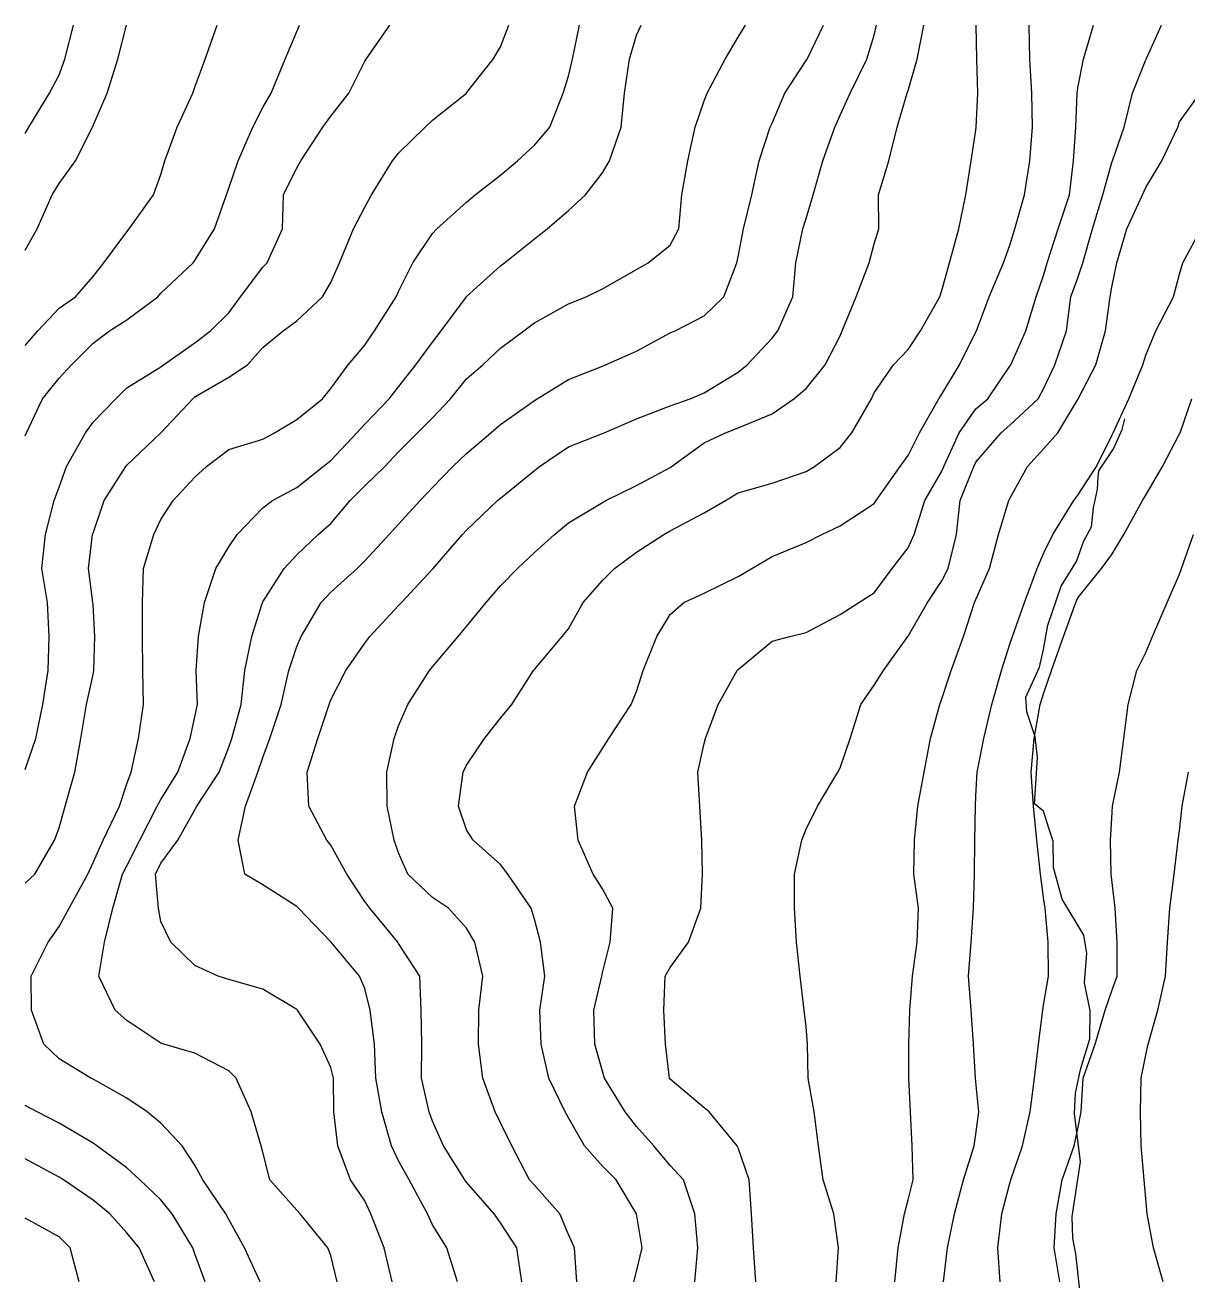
# Model space of a CAD drawing. Header units: metres. Extents: x 424700 to 426700, y 8434700 to 8436900.
# Drawn here: x 424700 to 425385, y 8436161 to 8436900 of the extents above; entities that cross this region are included whole.
import ezdxf

# ---------------------------------------------------------------- set-up
doc = ezdxf.new("R2010")
doc.units = ezdxf.units.M
for name, color, linetype in [('CATASTRO_BASE', 9, 'Continuous'), ('CURVAS_100M', 32, 'Continuous'), ('CURVAS_20M', 8, 'Continuous')]:
    doc.layers.add(name, color=color, linetype=linetype)

msp = doc.modelspace()

# ---------------------------------------------------------------- linework, layer by layer
at = {"layer": 'CATASTRO_BASE'}
msp.add_lwpolyline([(425321.61, 8436151.55), (425318.85, 8436176.54), (425317.01, 8436185.74), (425316.74, 8436198.46), (425321.5, 8436230.65), (425317.97, 8436259.01), (425318.58, 8436271.12), (425321.65, 8436285.07), (425327.17, 8436303), (425327.32, 8436319.56), (425323.95, 8436335.96), (425325.33, 8436353.44), (425323.49, 8436364.17), (425310.77, 8436385.32), (425305.71, 8436403.87), (425305.55, 8436419.51), (425302.95, 8436427.17), (425299.73, 8436437.14), (425294.52, 8436441.43), (425295.44, 8436456.15), (425296.36, 8436468.87), (425294.82, 8436480.98), (425289.92, 8436495.69), (425289.46, 8436504.28), (425297.43, 8436521.91), (425299.88, 8436532.33), (425302.33, 8436546.59), (425310.15, 8436569.58), (425319.2, 8436584.15), (425323.49, 8436596.41), (425328.09, 8436604.53), (425329.31, 8436615.72), (425331.61, 8436626.84), (425331.92, 8436633.89), (425332.38, 8436637.57), (425341.12, 8436650.44), (425346.18, 8436661.94), (425347.71, 8436668.07)], dxfattribs=at)
at = {"layer": 'CURVAS_100M'}
for points, elevation in [([(424700, 8436767.56), (424707.09, 8436780), (424716.01, 8436800), (424720, 8436806.69), (424729.62, 8436820), (424739.62, 8436840), (424740, 8436840.97), (424748.28, 8436860), (424754.67, 8436880), (424759.67, 8436900)], 3700), ([(424838.5, 8436160), (424829.21, 8436180), (424820, 8436196.74), (424818.23, 8436200), (424804.59, 8436220), (424800, 8436228.73), (424792.43, 8436240), (424780, 8436253.47), (424771.82, 8436260), (424760, 8436268.19), (424740, 8436279.36), (424738.77, 8436280), (424720, 8436291.31), (424710.95, 8436300), (424703.69, 8436320), (424703.63, 8436340), (424713.59, 8436360), (424720, 8436369.23), (424725.99, 8436380), (424736.98, 8436400), (424740, 8436407), (424745.94, 8436420), (424755.5, 8436440), (424760, 8436453.32), (424762.37, 8436460), (424766.84, 8436480), (424769.74, 8436500), (424769.37, 8436520), (424769.13, 8436540), (424769.06, 8436560), (424769.8, 8436580), (424775.8, 8436600), (424780, 8436608.82), (424787.13, 8436620), (424800, 8436633.74), (424806.88, 8436640), (424820, 8436650.16), (424840, 8436656.14), (424846.79, 8436660), (424860, 8436667.71), (424875.17, 8436680), (424880, 8436685.98), (424890.18, 8436700), (424900, 8436711.55), (424905.71, 8436720), (424918.48, 8436740), (424920, 8436743.21), (424928.39, 8436760), (424940, 8436777.38), (424942.5, 8436780), (424960, 8436795.72), (424965.1, 8436800), (424980, 8436811.64), (424990, 8436820), (425000, 8436829.28), (425009.02, 8436840), (425016.81, 8436860), (425020, 8436869.95), (425022.31, 8436880), (425026.56, 8436900)], 3600), ([(425024.96, 8436160), (425023.58, 8436180), (425020, 8436187.83), (425014.97, 8436200), (425000, 8436216.99), (424997.11, 8436220), (424986.68, 8436240), (424980, 8436253.64), (424976.83, 8436260), (424969.65, 8436280), (424967.13, 8436300), (424967.16, 8436320), (424969.54, 8436340), (424964.87, 8436360), (424960, 8436368.25), (424949.34, 8436380), (424940, 8436386.34), (424925.46, 8436400), (424920, 8436412.57), (424917.35, 8436420), (424913.33, 8436440), (424913.03, 8436460), (424917.33, 8436480), (424920, 8436487.36), (424925.43, 8436500), (424938.26, 8436520), (424940, 8436522.1), (424954.97, 8436540), (424960, 8436545.94), (424971.51, 8436560), (424980, 8436569.78), (424989.99, 8436580), (425000, 8436589.43), (425011.83, 8436600), (425020, 8436606.89), (425040, 8436618.88), (425042.04, 8436620), (425060, 8436628.91), (425080, 8436639.41), (425080.73, 8436640), (425100, 8436654.07), (425112.53, 8436660), (425120, 8436662.95), (425140, 8436671.19), (425152.83, 8436680), (425160, 8436686.03), (425171.14, 8436700), (425180, 8436717.11), (425181.27, 8436720), (425189.54, 8436740), (425197.03, 8436760), (425200, 8436771.3), (425202.74, 8436780), (425202.68, 8436800), (425208.68, 8436820), (425213.66, 8436840), (425219.6, 8436860), (425220, 8436861.44), (425225.47, 8436880), (425229.39, 8436900)], 3500), ([(425212.24, 8436160), (425214.22, 8436180), (425217.85, 8436200), (425220, 8436208.26), (425222.96, 8436220), (425222.42, 8436240), (425221.49, 8436260), (425220.48, 8436280), (425220.4, 8436300), (425221.15, 8436320), (425222.72, 8436340), (425225.44, 8436360), (425226.24, 8436380), (425223.4, 8436400), (425223.85, 8436420), (425225.73, 8436440), (425229.46, 8436460), (425233.29, 8436480), (425238.66, 8436500), (425240, 8436503.33), (425245.37, 8436520), (425252.61, 8436540), (425259.23, 8436560), (425260, 8436561.77), (425267.98, 8436580), (425273.27, 8436600), (425279.31, 8436620), (425280, 8436621.23), (425290.34, 8436640), (425300, 8436650.76), (425308.18, 8436660), (425320, 8436679.52), (425320.22, 8436680), (425330.56, 8436700), (425336.31, 8436720), (425339.01, 8436740), (425340, 8436745.65), (425342.98, 8436760), (425348.81, 8436780), (425358.07, 8436800), (425360, 8436804.32), (425369.53, 8436820), (425378.88, 8436840), (425380, 8436843.04), (425392.02, 8436860)], 3400)]:
    msp.add_lwpolyline(points, dxfattribs=dict(at, elevation=elevation))
at = {"layer": 'CURVAS_20M'}
for points, elevation in [([(424700, 8436394.68), (424705.7, 8436400), (424717.28, 8436420), (424720, 8436427.26), (424723.53, 8436440), (424729.34, 8436460), (424732.76, 8436480), (424736.07, 8436500), (424740, 8436517.68), (424740.48, 8436520), (424741, 8436540), (424740, 8436558.81), (424739.94, 8436560), (424737.32, 8436580), (424739.77, 8436600), (424740, 8436600.85), (424746.48, 8436620), (424759.32, 8436640), (424760, 8436640.85), (424780, 8436659.99), (424780.01, 8436660), (424798.77, 8436680), (424800, 8436681.05), (424820, 8436692.71), (424830.9, 8436700), (424840, 8436710.22), (424852.07, 8436720), (424860, 8436725.77), (424875.12, 8436740), (424880, 8436748.5), (424885.24, 8436760), (424893.5, 8436780), (424900, 8436792.75), (424904.05, 8436800), (424916.34, 8436820), (424920, 8436824.61), (424935.61, 8436840), (424940, 8436844.02), (424959.93, 8436860), (424960, 8436860.09), (424975.68, 8436880), (424980, 8436887.23), (424984.83, 8436900)], 3620), ([(424700, 8436461.7), (424706.31, 8436480), (424710.48, 8436500), (424713.57, 8436520), (424714.1, 8436540), (424713.13, 8436560), (424709.92, 8436580), (424712.02, 8436600), (424717.16, 8436620), (424720, 8436627.97), (424724.45, 8436640), (424735.51, 8436660), (424740, 8436666.16), (424753.48, 8436680), (424760, 8436686.36), (424780, 8436698.76), (424781.55, 8436700), (424800, 8436712.84), (424809.2, 8436720), (424820, 8436730.59), (424826.94, 8436740), (424840, 8436757.38), (424842.62, 8436760), (424851.68, 8436780), (424852.14, 8436800), (424860, 8436815.88), (424862.37, 8436820), (424875.27, 8436840), (424880, 8436846.31), (424890.73, 8436860), (424900, 8436878.84), (424900.81, 8436880), (424914.72, 8436900)], 3640), ([(424700, 8436658.2), (424700.73, 8436660), (424710.24, 8436680), (424720, 8436692.03), (424727.3, 8436700), (424740, 8436712.72), (424749.72, 8436720), (424760, 8436726.45), (424778.26, 8436740), (424780, 8436742.09), (424798.94, 8436760), (424800, 8436761.36), (424811.64, 8436780), (424818.56, 8436800), (424820, 8436803.91), (424825.46, 8436820), (424834.16, 8436840), (424840, 8436851.49), (424844.95, 8436860), (424853.2, 8436880), (424860, 8436896.25), (424861.67, 8436900)], 3660), ([(424700, 8436711.4), (424707.44, 8436720), (424720, 8436733.27), (424729.65, 8436740), (424740, 8436751.95), (424746.4, 8436760), (424760, 8436778.31), (424761.33, 8436780), (424775.69, 8436800), (424780, 8436812.05), (424782.2, 8436820), (424789.48, 8436840), (424798.74, 8436860), (424800, 8436863.47), (424805.99, 8436880), (424813.09, 8436900)], 3680), ([(424700, 8436836.2), (424702.27, 8436840), (424714.36, 8436860), (424720, 8436870.63), (424723.47, 8436880), (424728.48, 8436900)], 3720), ([(424883.86, 8436160), (424880, 8436175.58), (424878.28, 8436180), (424861.98, 8436200), (424860, 8436202.16), (424844.22, 8436220), (424840, 8436236.42), (424839.12, 8436240), (424833.19, 8436260), (424824.38, 8436280), (424820, 8436284.23), (424800, 8436294.7), (424781.73, 8436300), (424780, 8436300.49), (424760, 8436313.82), (424753.07, 8436320), (424743.35, 8436340), (424746.83, 8436360), (424751.72, 8436380), (424757.43, 8436400), (424760, 8436404.86), (424767.55, 8436420), (424777.85, 8436440), (424780, 8436444.03), (424790, 8436460), (424797.15, 8436480), (424800, 8436492.68), (424801.59, 8436500), (424800.65, 8436520), (424802.2, 8436540), (424805.59, 8436560), (424812.28, 8436580), (424820, 8436592.78), (424824.86, 8436600), (424840, 8436615.7), (424845.79, 8436620), (424860, 8436627.8), (424875.63, 8436640), (424880, 8436643.6), (424895.44, 8436660), (424900, 8436664.94), (424914.45, 8436680), (424920, 8436687.04), (424930.12, 8436700), (424940, 8436713.39), (424945.03, 8436720), (424959.87, 8436740), (424960, 8436740.16), (424980, 8436758.18), (424982.39, 8436760), (425000, 8436774.07), (425007.48, 8436780), (425020, 8436790.89), (425030.01, 8436800), (425040, 8436812.94), (425044.14, 8436820), (425051.04, 8436840), (425053.06, 8436860), (425056.06, 8436880), (425060, 8436894.11), (425062.84, 8436900)], 3580), ([(424916.23, 8436160), (424911.47, 8436180), (424903.69, 8436200), (424900, 8436207.69), (424891.69, 8436220), (424884.2, 8436240), (424881.75, 8436260), (424881.56, 8436280), (424880, 8436286.22), (424873.81, 8436300), (424860.36, 8436320), (424860, 8436320.37), (424840, 8436332.4), (424820, 8436338.09), (424813.69, 8436340), (424800, 8436346.25), (424785.91, 8436360), (424780, 8436372.17), (424778.55, 8436380), (424776.83, 8436400), (424780, 8436406.43), (424789.91, 8436420), (424800, 8436437.95), (424801.08, 8436440), (424814.22, 8436460), (424820, 8436474.85), (424821.84, 8436480), (424827.17, 8436500), (424829.41, 8436520), (424833.52, 8436540), (424839.84, 8436560), (424840, 8436560.31), (424852.48, 8436580), (424860, 8436588.03), (424872.62, 8436600), (424880, 8436606.48), (424891.49, 8436620), (424900, 8436628.75), (424911.77, 8436640), (424920, 8436648.71), (424931.15, 8436660), (424940, 8436668.79), (424950.62, 8436680), (424960, 8436691.73), (424969.53, 8436700), (424980, 8436709.78), (424993.68, 8436720), (425000, 8436724.71), (425020, 8436735.83), (425030.44, 8436740), (425040, 8436744.76), (425060, 8436756.12), (425067.04, 8436760), (425080, 8436770.44), (425085.02, 8436780), (425086.72, 8436800), (425090.4, 8436820), (425094.67, 8436840), (425100, 8436855.41), (425101.76, 8436860), (425112.32, 8436880), (425120, 8436892.94), (425124.32, 8436900)], 3560), ([(424954.61, 8436160), (424948.29, 8436180), (424940, 8436193.53), (424936.98, 8436200), (424926.19, 8436220), (424920, 8436231.3), (424915.83, 8436240), (424910.01, 8436260), (424906.66, 8436280), (424905.86, 8436300), (424903.26, 8436320), (424900, 8436332.8), (424896.93, 8436340), (424880.18, 8436360), (424880, 8436360.26), (424860.97, 8436380), (424860, 8436381.03), (424840, 8436393.67), (424829.34, 8436400), (424825.54, 8436420), (424829.85, 8436440), (424837.11, 8436460), (424840, 8436468.65), (424844.21, 8436480), (424850.72, 8436500), (424855.34, 8436520), (424860, 8436534.12), (424862.59, 8436540), (424874.4, 8436560), (424880, 8436566.11), (424895.54, 8436580), (424900, 8436584.57), (424914.39, 8436600), (424920, 8436606.11), (424932.75, 8436620), (424940, 8436627.66), (424952.01, 8436640), (424960, 8436647.79), (424974.2, 8436660), (424980, 8436664.79), (425000, 8436679.01), (425001.63, 8436680), (425020, 8436691.32), (425040, 8436699.24), (425041.89, 8436700), (425060, 8436708.05), (425080, 8436718.78), (425082.77, 8436720), (425100, 8436728.85), (425111.48, 8436740), (425119.11, 8436760), (425120, 8436763.64), (425123.09, 8436780), (425127.99, 8436800), (425132.42, 8436820), (425138.86, 8436840), (425140, 8436842.32), (425147.49, 8436860), (425160, 8436879.18), (425160.53, 8436880), (425170.26, 8436900)], 3540), ([(424992.47, 8436160), (424989.65, 8436180), (424980, 8436194.75), (424976.3, 8436200), (424960, 8436218.75), (424959.08, 8436220), (424946.47, 8436240), (424940, 8436254.52), (424937.95, 8436260), (424933.54, 8436280), (424933.66, 8436300), (424933.34, 8436320), (424932.41, 8436340), (424920, 8436359.25), (424919.47, 8436360), (424903.08, 8436380), (424900, 8436383.93), (424889.47, 8436400), (424880, 8436417.07), (424877.63, 8436420), (424867.19, 8436440), (424866.05, 8436460), (424872.36, 8436480), (424879.03, 8436500), (424880, 8436502.77), (424888.99, 8436520), (424900, 8436536.02), (424903.06, 8436540), (424920, 8436558.19), (424921.66, 8436560), (424940, 8436579.58), (424940.34, 8436580), (424957.58, 8436600), (424960, 8436602.66), (424978.28, 8436620), (424980, 8436621.53), (425000, 8436637.82), (425002.96, 8436640), (425020, 8436651.6), (425040, 8436659.58), (425040.98, 8436660), (425060, 8436668.24), (425080, 8436675.76), (425091.61, 8436680), (425100, 8436683.53), (425120, 8436695.68), (425125.24, 8436700), (425140, 8436715.72), (425143.24, 8436720), (425152.08, 8436740), (425153.96, 8436760), (425158, 8436780), (425160, 8436786.12), (425164.14, 8436800), (425169.91, 8436820), (425176.99, 8436840), (425180, 8436846.89), (425185.9, 8436860), (425195.74, 8436880), (425200, 8436894.09), (425201.47, 8436900)], 3520), ([(425058.5, 8436160), (425060, 8436166.11), (425063.42, 8436180), (425060.03, 8436200), (425060, 8436200.06), (425048.04, 8436220), (425040, 8436228.14), (425029.48, 8436240), (425020, 8436256.58), (425018.08, 8436260), (425008.44, 8436280), (425003.93, 8436300), (425003.06, 8436320), (425006.17, 8436340), (425003.48, 8436360), (425000, 8436373.61), (424998.15, 8436380), (424984.23, 8436400), (424980, 8436405.64), (424963.86, 8436420), (424960, 8436426.23), (424955.16, 8436440), (424957.99, 8436460), (424960, 8436464.24), (424970.51, 8436480), (424980, 8436491.8), (424986.7, 8436500), (424999.52, 8436520), (425000, 8436520.62), (425016.33, 8436540), (425020, 8436544.43), (425028.69, 8436560), (425040, 8436572.9), (425047.11, 8436580), (425060, 8436589.55), (425076.1, 8436600), (425080, 8436602.25), (425100, 8436612.78), (425112.46, 8436620), (425120, 8436624.56), (425140, 8436630.33), (425160, 8436637.17), (425164.97, 8436640), (425180, 8436651.34), (425186.94, 8436660), (425198.41, 8436680), (425200, 8436683.5), (425211.44, 8436700), (425220, 8436708.94), (425227.33, 8436720), (425238.75, 8436740), (425240, 8436743.72), (425244.45, 8436760), (425250.01, 8436780), (425254.14, 8436800), (425257.21, 8436820), (425260, 8436838.17), (425260.18, 8436840), (425261.19, 8436860), (425260.45, 8436880), (425260.11, 8436900)], 3480), ([(425094.51, 8436160), (425096.22, 8436180), (425094.4, 8436200), (425087.78, 8436220), (425080, 8436228.55), (425070.32, 8436240), (425060, 8436251.54), (425053.32, 8436260), (425041.22, 8436280), (425040, 8436284), (425035.59, 8436300), (425034.96, 8436320), (425039.68, 8436340), (425040, 8436341.95), (425044.51, 8436360), (425046.12, 8436380), (425040, 8436391.38), (425034.66, 8436400), (425025.8, 8436420), (425023.6, 8436440), (425031.25, 8436460), (425040, 8436474.08), (425043.84, 8436480), (425056.92, 8436500), (425060, 8436507.61), (425063.99, 8436520), (425072.07, 8436540), (425080, 8436552.95), (425088.03, 8436560), (425100, 8436565.51), (425120, 8436575.28), (425128.01, 8436580), (425140, 8436587.09), (425160, 8436595.33), (425169.32, 8436600), (425180, 8436605.12), (425200, 8436618.22), (425201.21, 8436620), (425215.39, 8436640), (425220, 8436646.53), (425226.74, 8436660), (425238.13, 8436680), (425240, 8436682.65), (425250.28, 8436700), (425260, 8436719.35), (425260.35, 8436720), (425267.85, 8436740), (425276.32, 8436760), (425280, 8436770.43), (425282.9, 8436780), (425288.71, 8436800), (425291.75, 8436820), (425293.32, 8436840), (425292.94, 8436860), (425291.85, 8436880), (425291.42, 8436900)], 3460), ([(425130.43, 8436160), (425128.99, 8436180), (425127.74, 8436200), (425126.39, 8436220), (425120, 8436238.82), (425119.37, 8436240), (425102.85, 8436260), (425100, 8436262.49), (425080, 8436279.33), (425079.44, 8436280), (425077.16, 8436300), (425076.1, 8436320), (425077.04, 8436340), (425080, 8436345.06), (425090.78, 8436360), (425097.91, 8436380), (425099.01, 8436400), (425098.52, 8436420), (425097.32, 8436440), (425096.21, 8436460), (425100, 8436476.94), (425100.76, 8436480), (425108.2, 8436500), (425119.42, 8436520), (425120, 8436520.6), (425140, 8436537.2), (425150.47, 8436540), (425160, 8436542.27), (425180, 8436552.91), (425190.95, 8436560), (425200, 8436565.69), (425210.68, 8436580), (425220, 8436592.19), (425223.63, 8436600), (425229.98, 8436620), (425240, 8436637.31), (425241.15, 8436640), (425250.21, 8436660), (425260, 8436674.05), (425266.98, 8436680), (425280, 8436699.11), (425280.49, 8436700), (425289.44, 8436720), (425295.56, 8436740), (425300, 8436753.14), (425302.02, 8436760), (425308.48, 8436780), (425315.03, 8436800), (425317.49, 8436820), (425318.82, 8436840), (425319.57, 8436860), (425320, 8436863.07), (425323.43, 8436880), (425329.24, 8436900)], 3440), ([(425177.63, 8436160), (425179.03, 8436180), (425176.22, 8436200), (425169.94, 8436220), (425167.28, 8436240), (425164.75, 8436260), (425161.17, 8436280), (425160.81, 8436300), (425160, 8436310.36), (425158.78, 8436320), (425156.39, 8436340), (425154.3, 8436360), (425153.22, 8436380), (425153.16, 8436400), (425157.47, 8436420), (425160, 8436426.46), (425166.69, 8436440), (425178.63, 8436460), (425180, 8436462.65), (425185.9, 8436480), (425192.2, 8436500), (425200, 8436511.41), (425205.6, 8436520), (425219.92, 8436540), (425220, 8436540.1), (425231.39, 8436560), (425240, 8436572.78), (425243.65, 8436580), (425248.51, 8436600), (425250.79, 8436620), (425258.71, 8436640), (425260, 8436642.55), (425274.91, 8436660), (425280, 8436664.4), (425296.58, 8436680), (425300, 8436686.27), (425306.48, 8436700), (425313.28, 8436720), (425316, 8436740), (425320, 8436751.25), (425323.02, 8436760), (425328.71, 8436780), (425334.77, 8436800), (425340, 8436819.1), (425340.36, 8436820), (425347.38, 8436840), (425352.14, 8436860), (425360, 8436879.47), (425360.23, 8436880), (425369.37, 8436900)], 3420), ([(425240.98, 8436160), (425243.26, 8436180), (425247.32, 8436200), (425252.73, 8436220), (425259, 8436240), (425260, 8436246.86), (425261.76, 8436260), (425260, 8436277.79), (425259.75, 8436280), (425258.61, 8436300), (425257.25, 8436320), (425255.69, 8436340), (425257.29, 8436360), (425258.61, 8436380), (425259.2, 8436400), (425259.33, 8436420), (425259.67, 8436440), (425260, 8436446.1), (425260.68, 8436460), (425264.71, 8436480), (425269.36, 8436500), (425275.09, 8436520), (425280, 8436535.53), (425281.55, 8436540), (425288.7, 8436560), (425296.14, 8436580), (425300, 8436589.23), (425305.36, 8436600), (425317.59, 8436620), (425320, 8436623.29), (425330.95, 8436640), (425340, 8436658.33), (425340.87, 8436660), (425350.12, 8436680), (425358.22, 8436700), (425360, 8436705.68), (425365.87, 8436720), (425376.32, 8436740), (425380, 8436753.27), (425381.93, 8436760), (425392.58, 8436780)], 3380), ([(425274.21, 8436160), (425272.83, 8436180), (425275.35, 8436200), (425280, 8436218.12), (425280.49, 8436220), (425287.43, 8436240), (425291.97, 8436260), (425294.59, 8436280), (425296.77, 8436300), (425299.45, 8436320), (425300, 8436324.07), (425302.8, 8436340), (425302.53, 8436360), (425300.79, 8436380), (425300, 8436384.9), (425298.08, 8436400), (425295.91, 8436420), (425293.99, 8436440), (425292.45, 8436460), (425294.4, 8436480), (425297.84, 8436500), (425300, 8436506.75), (425304.61, 8436520), (425311.51, 8436540), (425318.78, 8436560), (425320, 8436562.78), (425333.97, 8436580), (425340, 8436588.19), (425347.12, 8436600), (425358.19, 8436620), (425360, 8436623.3), (425369.96, 8436640), (425380, 8436659.34), (425380.24, 8436660), (425387.11, 8436680)], 3360), ([(425309.4, 8436160), (425306.13, 8436180), (425307.2, 8436200), (425310.81, 8436220), (425317.93, 8436240), (425320, 8436250.02), (425322.05, 8436260), (425323.13, 8436280), (425330.17, 8436300), (425336.08, 8436320), (425340, 8436331.33), (425343.22, 8436340), (425343.27, 8436360), (425341.95, 8436380), (425340, 8436396.78), (425339.56, 8436400), (425339.21, 8436420), (425340, 8436432.97), (425340.44, 8436440), (425344.54, 8436460), (425347.06, 8436480), (425349.74, 8436500), (425354.75, 8436520), (425360, 8436530.51), (425364, 8436540), (425372.55, 8436560), (425380, 8436576.74), (425381.02, 8436580), (425388.21, 8436600)], 3340), ([(425370.33, 8436160), (425364.63, 8436180), (425360.77, 8436200), (425360, 8436208.91), (425359.16, 8436220), (425357.42, 8436240), (425356.99, 8436260), (425357.28, 8436280), (425360, 8436293.72), (425361.5, 8436300), (425367.19, 8436320), (425371.69, 8436340), (425372.89, 8436360), (425374.29, 8436380), (425376.71, 8436400), (425379.13, 8436420), (425380, 8436425.58), (425381.55, 8436440), (425385.12, 8436460)], 3320), ([(424805.96, 8436160), (424800, 8436176.37), (424798.72, 8436180), (424786.64, 8436200), (424780, 8436208.3), (424767.65, 8436220), (424760, 8436227.2), (424742.32, 8436240), (424740, 8436241.59), (424720, 8436253.4), (424707.12, 8436260), (424700, 8436263.73)], 3620), ([(424776.24, 8436160), (424767.2, 8436180), (424760, 8436188.87), (424749.98, 8436200), (424740, 8436208.11), (424722.61, 8436220), (424720, 8436221.67), (424700, 8436232.33)], 3640), ([(424731.81, 8436160), (424726.5, 8436180), (424720, 8436186.42), (424700, 8436197.39)], 3660)]:
    msp.add_lwpolyline(points, dxfattribs=dict(at, elevation=elevation))

doc.saveas('drawing.dxf')
